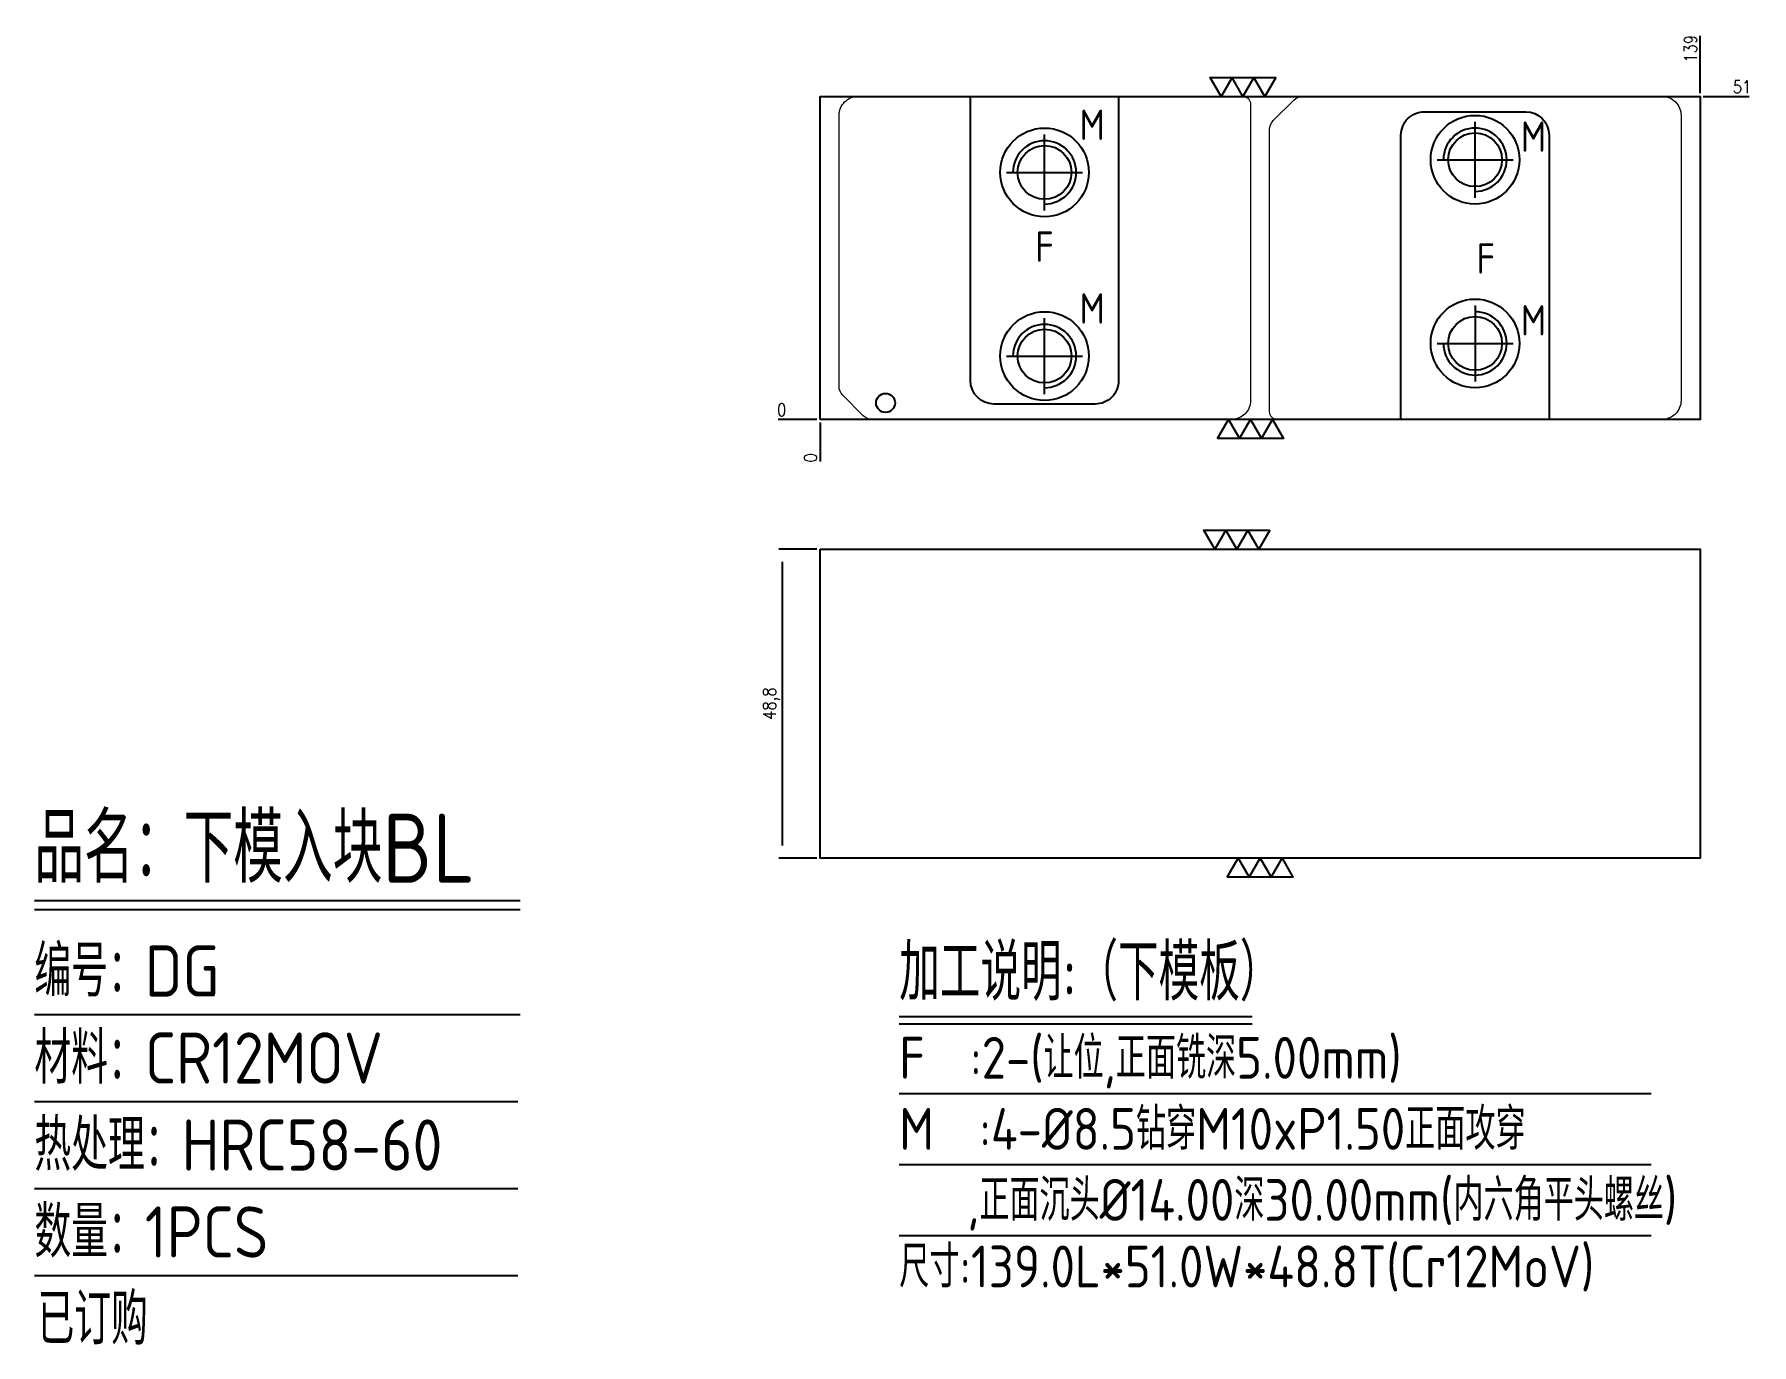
# Model space of a CAD drawing. Header units: millimetres. Extents: x 92092 to 92363, y -1085 to -878.
import ezdxf
from ezdxf.enums import TextEntityAlignment as Align

# ---------------------------------------------------------------- set-up
doc = ezdxf.new("R2010")
doc.units = ezdxf.units.MM
doc.linetypes.add('CENTER', pattern=[0])
doc.linetypes.add('HIDDEN', pattern=[0])
for name, color, linetype in [('1', 1, 'Continuous'), ('DIE_P', 2, 'Continuous'), ('DIM', 4, 'Continuous'), ('PRESS', 3, 'Continuous'), ('TEXT', 4, 'Continuous')]:
    doc.layers.add(name, color=color, linetype=linetype)
doc.styles.add('gbenor', font='gbenor.shx', dxfattribs={"bigfont": 'gbcbig.shx'})
doc.styles.get("Standard").update_dxf_attribs({"font": 'txt.shx', "width": 0.85, "bigfont": 'ctxt.shx'})
doc.dimstyles.new('T-2-WX', dxfattribs={"dimtxt": 2, "dimasz": 2, "dimexe": 0.5, "dimexo": 0.5, "dimgap": 0.5, "dimtad": 1, "dimtxsty": 'Standard', "dimblk": 'OPEN30', "dimcen": 0, "dimazin": 3, "dimtfac": 1, "dimtmove": 0, "dimatfit": 3, "dimldrblk": 'OPEN30', "dimlwd": -1, "dimlwe": -1})

# ---------------------------------------------------------------- blocks, each defined once
blk = doc.blocks.new('*D7579')
at = {"layer": 'Defpoints', "color": 0}
for p in [(92355.08, -887.85), (92360.08, -887.85), (92216.08, -938.85)]:
    blk.add_point(p, dxfattribs=at)
at = {"layer": 'DIM', "color": 0}
blk.add_line((92355.58, -887.85), (92362.84, -887.85), dxfattribs=at)
at = {"layer": 'DIM', "color": 0, "insert": (92361.71, -886.35), "char_height": 2, "attachment_point": 5}
blk.add_mtext('51', dxfattribs=at)
blk = doc.blocks.new('_Open30')
blk = doc.blocks.new('*D7580')
at = {"layer": 'Defpoints', "color": 0}
for p in [(92211.08, -938.85), (92216.08, -938.85), (92216.08, -938.85)]:
    blk.add_point(p, dxfattribs=at)
at = {"layer": 'DIM', "color": 0}
blk.add_line((92215.58, -938.85), (92209.44, -938.85), dxfattribs=at)
at = {"layer": 'DIM', "color": 0, "insert": (92210.01, -937.35), "char_height": 2, "attachment_point": 5}
blk.add_mtext('0', dxfattribs=at)
blk = doc.blocks.new('*D7581')
at = {"layer": 'Defpoints', "color": 0}
for p in [(92216.08, -938.85), (92216.08, -938.85), (92216.08, -943.85)]:
    blk.add_point(p, dxfattribs=at)
at = {"layer": 'DIM', "color": 0}
blk.add_line((92216.08, -939.35), (92216.08, -945.48), dxfattribs=at)
at = {"layer": 'DIM', "color": 0, "insert": (92214.58, -944.92), "char_height": 2, "attachment_point": 5, "rotation": 90}
blk.add_mtext('0', dxfattribs=at)
blk = doc.blocks.new('*D7582')
at = {"layer": 'Defpoints', "color": 0}
for p in [(92355.08, -882.85), (92355.08, -887.85), (92216.08, -938.85)]:
    blk.add_point(p, dxfattribs=at)
at = {"layer": 'DIM', "color": 0}
blk.add_line((92355.08, -887.35), (92355.08, -878.3), dxfattribs=at)
at = {"layer": 'DIM', "color": 0, "insert": (92353.58, -880.33), "char_height": 2, "attachment_point": 5, "rotation": 90}
blk.add_mtext('139', dxfattribs=at)
blk = doc.blocks.new('*D7583')
at = {"layer": 'Defpoints', "color": 0}
for p in [(92216.08, -959.33), (92210.08, -1008.13), (92216.08, -1008.13)]:
    blk.add_point(p, dxfattribs=at)
at = {"layer": 'DIM', "color": 0}
for p, q in [((92215.58, -959.33), (92209.58, -959.33)), ((92210.08, -961.33), (92210.08, -1006.13)), ((92215.58, -1008.13), (92209.58, -1008.13))]:
    blk.add_line(p, q, dxfattribs=at)
at = {"layer": 'DIM', "color": 0, "insert": (92208.39, -983.73), "char_height": 2, "attachment_point": 5, "rotation": 90}
blk.add_mtext('48,8', dxfattribs=at)

msp = doc.modelspace()

# ---------------------------------------------------------------- linework, layer by layer
at = {"layer": '1', "color": 4}
for points in [[(92288.073, -884.849), (92286.341, -887.849), (92284.609, -884.849), (92282.877, -887.849), (92281.145, -884.849), (92279.413, -887.849), (92277.681, -884.849), (92288.073, -884.849)], [(92278.869, -941.849), (92280.601, -938.849), (92282.333, -941.849), (92284.065, -938.849), (92285.797, -941.849), (92287.529, -938.849), (92289.261, -941.849), (92278.869, -941.849)], [(92287.104, -956.327), (92285.372, -959.327), (92283.64, -956.327), (92281.908, -959.327), (92280.176, -956.327), (92278.444, -959.327), (92276.712, -956.327), (92287.104, -956.327)], [(92280.381, -1011.127), (92282.113, -1008.127), (92283.845, -1011.127), (92285.577, -1008.127), (92287.309, -1011.127), (92289.041, -1008.127), (92290.773, -1011.127), (92280.381, -1011.127)]]:
    msp.add_lwpolyline(points, close=True, dxfattribs=at)
at = {"layer": '1', "color": 2}
msp.add_lwpolyline([(92216.077, -959.327), (92355.077, -959.327), (92355.077, -1008.127), (92216.077, -1008.127)], close=True, dxfattribs=at)
at = {"layer": 'DIE_P', "linetype": 'CENTER'}
for p, q in [((92319.537, -903.849), (92319.537, -891.849)), ((92251.537, -905.849), (92251.537, -893.849)), ((92313.537, -897.849), (92325.537, -897.849)), ((92245.537, -899.849), (92257.537, -899.849)), ((92319.537, -920.849), (92319.537, -932.849)), ((92251.537, -934.849), (92251.537, -922.849)), ((92313.537, -926.849), (92325.537, -926.849)), ((92245.537, -928.849), (92257.537, -928.849))]:
    msp.add_line(p, q, dxfattribs=at)
at = {"layer": 'DIE_P', "color": 1, "linetype": 'Continuous', "lineweight": 15}
for points in [[(92219.077, -933.607), (92219.077, -890.849, -0.4142136), (92222.077, -887.849), (92282.877, -887.849, -0.4142136), (92284.077, -889.049), (92284.077, -935.849, -0.4142136), (92281.077, -938.849), (92224.32, -938.849, -0.1989124), (92222.906, -938.263), (92219.663, -935.021, -0.1989124)], [(92349.077, -887.849, -0.4142136), (92352.077, -890.849), (92352.077, -935.849, -0.4142136), (92349.077, -938.849), (92288.277, -938.849, -0.4142136), (92287.077, -937.649), (92287.077, -893.092, -0.1989124), (92287.663, -891.678), (92290.906, -888.435, -0.1989124), (92292.32, -887.849)]]:
    msp.add_lwpolyline(points, format="xyb", close=True, dxfattribs=at)
at = {"layer": 'DIE_P', "color": 94, "linetype": 'Continuous', "elevation": 0}
for points in [[(92263.237, -887.854), (92263.237, -932.726, -0.4142136), (92259.537, -936.426), (92243.537, -936.426, -0.4142135), (92239.837, -932.726), (92239.837, -887.854)], [(92307.837, -938.844), (92307.837, -893.973, -0.4142136), (92311.537, -890.273), (92327.537, -890.273, -0.4142135), (92331.237, -893.973), (92331.237, -938.844)]]:
    msp.add_lwpolyline(points, format="xyb", close=True, dxfattribs=at)
at = {"layer": 'DIE_P', "linetype": 'Continuous'}
for centre in [(92319.537, -897.849), (92251.537, -899.849), (92251.537, -928.849), (92319.537, -926.849)]:
    msp.add_circle(centre, 7, dxfattribs=at)
at = {"layer": 'DIE_P'}
for centre in [(92319.537, -897.849), (92251.537, -899.849), (92251.537, -928.849), (92319.537, -926.849)]:
    msp.add_circle(centre, 4.25, dxfattribs=at)
for centre, start, end in [((92251.537, -899.849), 270, 180), ((92319.537, -897.849), 270, 180), ((92319.537, -926.849), 180, 90), ((92251.537, -928.849), 270, 180)]:
    msp.add_arc(centre, 5, start, end, dxfattribs=at)
at = {"layer": 'DIM', "color": 4, "linetype": 'Continuous', "lineweight": 25}
for p, q in [((92091.966, -1014.838), (92168.693, -1014.838)), ((92091.966, -1016.252), (92168.693, -1016.252)), ((92091.966, -1032.816), (92168.693, -1032.816)), ((92091.966, -1046.553), (92168.36, -1046.553)), ((92091.966, -1060.29), (92168.36, -1060.29)), ((92091.966, -1074.026), (92168.36, -1074.026))]:
    msp.add_line(p, q, dxfattribs=at)
at = {"layer": 'PRESS', "color": 8, "linetype": 'HIDDEN'}
msp.add_lwpolyline([(92216.077, -938.849), (92216.077, -887.849), (92355.077, -887.849), (92355.077, -938.849)], close=True, dxfattribs=at)
at = {"layer": 'TEXT', "color": 3}
for p, q in [((92228.584, -1033.153), (92284.341, -1033.153)), ((92228.584, -1034.308), (92284.341, -1034.308))]:
    msp.add_line(p, q, dxfattribs=at)
at = {"layer": 'TEXT', "color": 3, "linetype": 'Continuous'}
for p, q in [((92228.584, -1045.264), (92347.333, -1045.264)), ((92228.584, -1056.484), (92347.333, -1056.484)), ((92228.584, -1067.704), (92347.333, -1067.704))]:
    msp.add_line(p, q, dxfattribs=at)
at = {"layer": 'TEXT', "color": 4, "linetype": 'HIDDEN', "ltscale": 0.3}
msp.add_circle((92226.423, -936.252), 1.5, dxfattribs=at)

# ---------------------------------------------------------------- texts
at = {"layer": 'DIM', "color": 3, "linetype": 'Continuous', "lineweight": 25, "style": 'gbenor'}
for s, height, p in [('品名：下模入块BL', 10.9085, (92091.966, -1012.009)), ('编号：DG', 8.0804, (92091.966, -1029.988)), ('材料：CR12MOV', 8.0804, (92091.966, -1043.725)), ('热处理：HRC58-60', 8.08036, (92091.966, -1057.461)), ('数量：1PCS', 8.0804, (92091.966, -1071.198)), ('已订购', 8.0804, (92092.458, -1084.935))]:
    msp.add_text(s, height=height, dxfattribs=at).set_placement(p)
at = {"layer": 'TEXT', "color": 4, "style": 'gbenor'}
for s, p in [('M', (92259.061, -892.326)), ('M', (92328.758, -894.202, 0)), ('F', (92251.537, -911.578)), ('F', (92321.234, -913.455, 0)), ('M', (92259.061, -921.326)), ('M', (92328.758, -923.202, 0))]:
    msp.add_text(s, height=4.8, dxfattribs=at).set_placement(p, align=Align.MIDDLE_CENTER)
for s, height, p in [('加工说明:（下模板）', 8.91, (92228.584, -1030.612)), ('F  :2-(让位,正面铣深5.00mm)', 6.6, (92228.584, -1042.954)), ('M  :4-%%C8.5钻穿M10xP1.50正面攻穿', 6.6, (92228.584, -1054.174)), ('   ,正面沉头%%c14.00深30.00mm(内六角平头螺丝)', 6.6, (92228.584, -1065.394)), ('尺寸:139.0L*51.0W*48.8T(Cr12MoV)', 6.6, (92228.584, -1075.901))]:
    msp.add_text(s, height=height, dxfattribs=at).set_placement(p)

# ---------------------------------------------------------------- dimensions: what is measured, and where the dimension line sits
at = {"layer": 'DIM', "color": 4}
for feature_location, offset, dtype, origin, picture, middle in [((92355.077, -887.849), (0, 5), 1, (92216.077, -938.849), '*D7582', (92353.577, -880.325)), ((92355.077, -887.849), (5, 0), 0, (92216.077, -938.849), '*D7579', (92361.711, -886.349)), ((92216.077325754, -938.849242595), (-5, 0), 0, (92216.077325754, -938.849242595), '*D7580', (92210.010659088, -937.349242595)), ((92216.077325754, -938.849242595), (0, -5), 1, (92216.077325754, -938.849242595), '*D7581', (92214.577325754, -944.915909262))]:
    dim = msp.add_ordinate_dim(feature_location=feature_location, offset=offset, dtype=dtype, origin=origin, dimstyle='T-2-WX', dxfattribs=at)
    dim.commit()
    dim.dimension.update_dxf_attribs({"geometry": picture, "text_midpoint": middle})
dim = msp.add_linear_dim(base=(92210.077, -1008.127), p1=(92216.077, -959.327), p2=(92216.077, -1008.127), angle=90, dimstyle='T-2-WX', dxfattribs=at)
dim.commit()
dim.dimension.update_dxf_attribs({"geometry": '*D7583', "text_midpoint": (92208.387, -983.727)})

doc.saveas('drawing.dxf')
